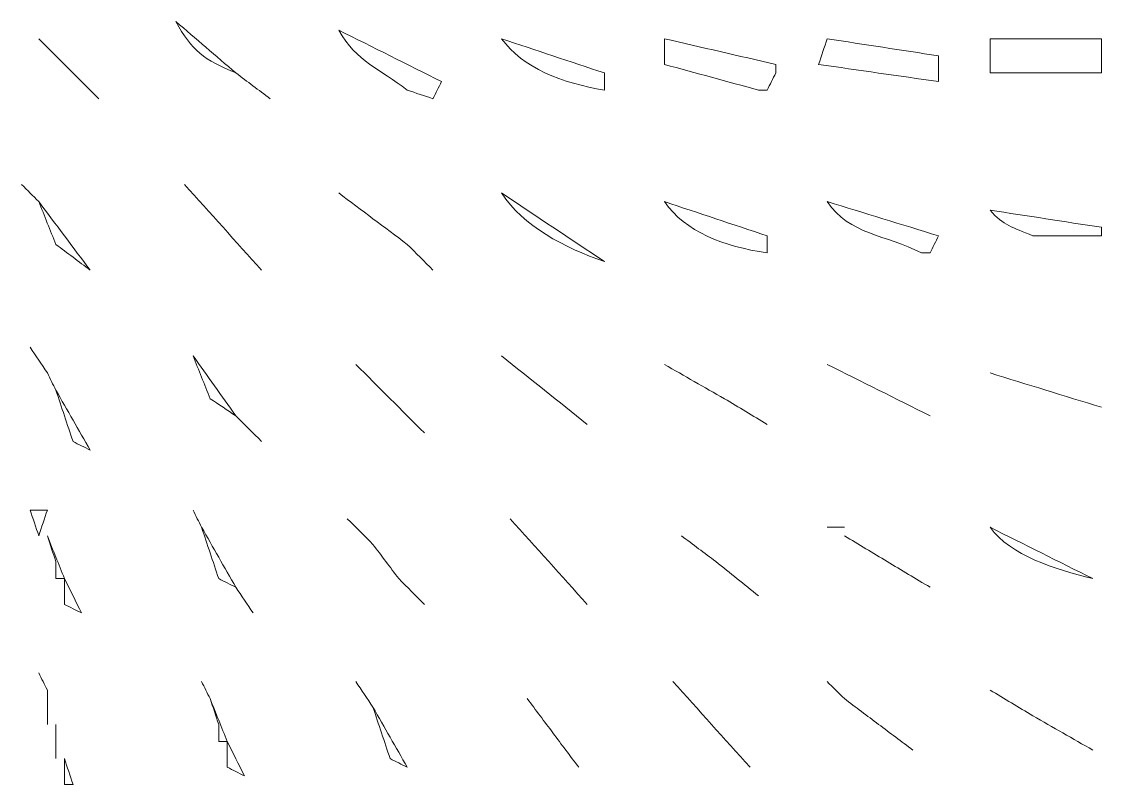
# Model space of a CAD drawing. Extents: x 69 to 542, y -750 to -43.
# Drawn here: x 415.9 to 541.9, y -134.3 to -45.3 of the extents above; entities that cross this region are included whole.
import ezdxf

# ---------------------------------------------------------------- set-up
doc = ezdxf.new("R2010")
doc.units = 0
doc.header["$MEASUREMENT"] = 0
doc.layers.add('Layer 1', color=7, linetype='Continuous', lineweight=0)

msp = doc.modelspace()

# ---------------------------------------------------------------- linework, layer by layer
at = {"layer": 'Layer 1', "color": 240, "lineweight": 18, "true_color": 0xed1c24}
for points, knots in [([(433.94, -45.33), (436.27, -47.33), (438.6, -49.33), (440.94, -51.33), (437.3, -49.84), (435.75, -48.69), (433.94, -45.33)], [0, 0, 0, 0, 1, 1, 1, 2, 2, 2, 2]), ([(433.94, -45.33), (436.27, -47.33), (438.6, -49.33), (440.94, -51.33), (437.3, -49.84), (435.75, -48.69), (433.94, -45.33)], [0, 0, 0, 0, 1, 1, 1, 2, 2, 2, 2]), ([(433.94, -45.33), (436.27, -47.33), (438.6, -49.33), (440.94, -51.33), (437.3, -49.84), (435.75, -48.69), (433.94, -45.33)], [0, 0, 0, 0, 1, 1, 1, 2, 2, 2, 2]), ([(452.94, -46.33), (456.94, -48.33), (460.94, -50.33), (464.94, -52.33), (464.6, -53), (464.27, -53.67), (463.94, -54.33), (462.94, -54), (461.94, -53.67), (460.94, -53.33), (457.77, -50.85), (455.04, -50.06), (452.94, -46.33)], [0, 0, 0, 0, 1, 1, 1, 2, 2, 2, 3, 3, 3, 4, 4, 4, 4]), ([(452.94, -46.33), (456.94, -48.33), (460.94, -50.33), (464.94, -52.33), (464.6, -53), (464.27, -53.67), (463.94, -54.33), (462.94, -54), (461.94, -53.67), (460.94, -53.33), (457.77, -50.85), (455.04, -50.06), (452.94, -46.33)], [0, 0, 0, 0, 1, 1, 1, 2, 2, 2, 3, 3, 3, 4, 4, 4, 4]), ([(452.94, -46.33), (456.94, -48.33), (460.94, -50.33), (464.94, -52.33), (464.6, -53), (464.27, -53.67), (463.94, -54.33), (462.94, -54), (461.94, -53.67), (460.94, -53.33), (457.77, -50.85), (455.04, -50.06), (452.94, -46.33)], [0, 0, 0, 0, 1, 1, 1, 2, 2, 2, 3, 3, 3, 4, 4, 4, 4]), ([(417.94, -47.33), (420.27, -49.67), (422.6, -52), (424.94, -54.33), (422.6, -52), (420.27, -49.67), (417.94, -47.33)], [0, 0, 0, 0, 1, 1, 1, 2, 2, 2, 2]), ([(417.94, -47.33), (420.27, -49.67), (422.6, -52), (424.94, -54.33), (422.6, -52), (420.27, -49.67), (417.94, -47.33)], [0, 0, 0, 0, 1, 1, 1, 2, 2, 2, 2]), ([(417.94, -47.33), (420.27, -49.67), (422.6, -52), (424.94, -54.33), (422.6, -52), (420.27, -49.67), (417.94, -47.33)], [0, 0, 0, 0, 1, 1, 1, 2, 2, 2, 2]), ([(471.94, -47.33), (475.94, -48.67), (479.94, -50), (483.94, -51.33), (483.94, -52), (483.94, -52.67), (483.94, -53.33), (479.02, -52.53), (474.38, -50.72), (471.94, -47.33)], [0, 0, 0, 0, 1, 1, 1, 2, 2, 2, 3, 3, 3, 3]), ([(471.94, -47.33), (475.94, -48.67), (479.94, -50), (483.94, -51.33), (483.94, -52), (483.94, -52.67), (483.94, -53.33), (479.02, -52.53), (474.38, -50.72), (471.94, -47.33)], [0, 0, 0, 0, 1, 1, 1, 2, 2, 2, 3, 3, 3, 3]), ([(471.94, -47.33), (475.94, -48.67), (479.94, -50), (483.94, -51.33), (483.94, -52), (483.94, -52.67), (483.94, -53.33), (479.02, -52.53), (474.38, -50.72), (471.94, -47.33)], [0, 0, 0, 0, 1, 1, 1, 2, 2, 2, 3, 3, 3, 3]), ([(490.94, -47.33), (495.27, -48.33), (499.6, -49.33), (503.94, -50.33), (503.94, -50.67), (503.94, -51), (503.94, -51.33), (503.6, -52), (503.27, -52.67), (502.94, -53.33), (502.6, -53.33), (502.27, -53.33), (501.94, -53.33), (498.27, -52.33), (494.6, -51.33), (490.94, -50.33), (490.94, -49.33), (490.94, -48.33), (490.94, -47.33)], [0, 0, 0, 0, 1, 1, 1, 2, 2, 2, 3, 3, 3, 4, 4, 4, 5, 5, 5, 6, 6, 6, 6]), ([(490.94, -47.33), (495.27, -48.33), (499.6, -49.33), (503.94, -50.33), (503.94, -50.67), (503.94, -51), (503.94, -51.33), (503.6, -52), (503.27, -52.67), (502.94, -53.33), (502.6, -53.33), (502.27, -53.33), (501.94, -53.33), (498.27, -52.33), (494.6, -51.33), (490.94, -50.33), (490.94, -49.33), (490.94, -48.33), (490.94, -47.33)], [0, 0, 0, 0, 1, 1, 1, 2, 2, 2, 3, 3, 3, 4, 4, 4, 5, 5, 5, 6, 6, 6, 6]), ([(490.94, -47.33), (495.27, -48.33), (499.6, -49.33), (503.94, -50.33), (503.94, -50.67), (503.94, -51), (503.94, -51.33), (503.6, -52), (503.27, -52.67), (502.94, -53.33), (502.6, -53.33), (502.27, -53.33), (501.94, -53.33), (498.27, -52.33), (494.6, -51.33), (490.94, -50.33), (490.94, -49.33), (490.94, -48.33), (490.94, -47.33)], [0, 0, 0, 0, 1, 1, 1, 2, 2, 2, 3, 3, 3, 4, 4, 4, 5, 5, 5, 6, 6, 6, 6]), ([(509.94, -47.33), (514.27, -48), (518.6, -48.67), (522.94, -49.33), (522.94, -50.33), (522.94, -51.33), (522.94, -52.33), (518.27, -51.67), (513.6, -51), (508.94, -50.33), (509.27, -49.33), (509.6, -48.33), (509.94, -47.33)], [0, 0, 0, 0, 1, 1, 1, 2, 2, 2, 3, 3, 3, 4, 4, 4, 4]), ([(509.94, -47.33), (514.27, -48), (518.6, -48.67), (522.94, -49.33), (522.94, -50.33), (522.94, -51.33), (522.94, -52.33), (518.27, -51.67), (513.6, -51), (508.94, -50.33), (509.27, -49.33), (509.6, -48.33), (509.94, -47.33)], [0, 0, 0, 0, 1, 1, 1, 2, 2, 2, 3, 3, 3, 4, 4, 4, 4]), ([(509.94, -47.33), (514.27, -48), (518.6, -48.67), (522.94, -49.33), (522.94, -50.33), (522.94, -51.33), (522.94, -52.33), (518.27, -51.67), (513.6, -51), (508.94, -50.33), (509.27, -49.33), (509.6, -48.33), (509.94, -47.33)], [0, 0, 0, 0, 1, 1, 1, 2, 2, 2, 3, 3, 3, 4, 4, 4, 4]), ([(528.94, -47.33), (533.27, -47.33), (537.6, -47.33), (541.94, -47.33), (541.94, -48.67), (541.94, -50), (541.94, -51.33), (537.6, -51.33), (533.27, -51.33), (528.94, -51.33), (528.94, -50), (528.94, -48.67), (528.94, -47.33)], [0, 0, 0, 0, 1, 1, 1, 2, 2, 2, 3, 3, 3, 4, 4, 4, 4]), ([(528.94, -47.33), (533.27, -47.33), (537.6, -47.33), (541.94, -47.33), (541.94, -48.67), (541.94, -50), (541.94, -51.33), (537.6, -51.33), (533.27, -51.33), (528.94, -51.33), (528.94, -50), (528.94, -48.67), (528.94, -47.33)], [0, 0, 0, 0, 1, 1, 1, 2, 2, 2, 3, 3, 3, 4, 4, 4, 4]), ([(528.94, -47.33), (533.27, -47.33), (537.6, -47.33), (541.94, -47.33), (541.94, -48.67), (541.94, -50), (541.94, -51.33), (537.6, -51.33), (533.27, -51.33), (528.94, -51.33), (528.94, -50), (528.94, -48.67), (528.94, -47.33)], [0, 0, 0, 0, 1, 1, 1, 2, 2, 2, 3, 3, 3, 4, 4, 4, 4]), ([(440.94, -51.33), (442.27, -52.33), (443.6, -53.33), (444.94, -54.33), (443.6, -53.33), (442.27, -52.33), (440.94, -51.33)], [0, 0, 0, 0, 1, 1, 1, 2, 2, 2, 2]), ([(440.94, -51.33), (442.27, -52.33), (443.6, -53.33), (444.94, -54.33), (443.6, -53.33), (442.27, -52.33), (440.94, -51.33)], [0, 0, 0, 0, 1, 1, 1, 2, 2, 2, 2]), ([(440.94, -51.33), (442.27, -52.33), (443.6, -53.33), (444.94, -54.33), (443.6, -53.33), (442.27, -52.33), (440.94, -51.33)], [0, 0, 0, 0, 1, 1, 1, 2, 2, 2, 2]), ([(415.94, -64.33), (416.6, -65), (417.27, -65.67), (417.94, -66.33), (417.27, -65.67), (416.6, -65), (415.94, -64.33)], [0, 0, 0, 0, 1, 1, 1, 2, 2, 2, 2]), ([(415.94, -64.33), (416.6, -65), (417.27, -65.67), (417.94, -66.33), (417.27, -65.67), (416.6, -65), (415.94, -64.33)], [0, 0, 0, 0, 1, 1, 1, 2, 2, 2, 2]), ([(415.94, -64.33), (416.6, -65), (417.27, -65.67), (417.94, -66.33), (417.27, -65.67), (416.6, -65), (415.94, -64.33)], [0, 0, 0, 0, 1, 1, 1, 2, 2, 2, 2]), ([(434.94, -64.33), (437.94, -67.67), (440.94, -71), (443.94, -74.33), (440.94, -71), (437.94, -67.67), (434.94, -64.33)], [0, 0, 0, 0, 1, 1, 1, 2, 2, 2, 2]), ([(434.94, -64.33), (437.94, -67.67), (440.94, -71), (443.94, -74.33), (440.94, -71), (437.94, -67.67), (434.94, -64.33)], [0, 0, 0, 0, 1, 1, 1, 2, 2, 2, 2]), ([(434.94, -64.33), (437.94, -67.67), (440.94, -71), (443.94, -74.33), (440.94, -71), (437.94, -67.67), (434.94, -64.33)], [0, 0, 0, 0, 1, 1, 1, 2, 2, 2, 2]), ([(452.94, -65.33), (455.6, -67.33), (458.27, -69.33), (460.94, -71.33), (458.27, -69.33), (455.6, -67.33), (452.94, -65.33)], [0, 0, 0, 0, 1, 1, 1, 2, 2, 2, 2]), ([(452.94, -65.33), (455.6, -67.33), (458.27, -69.33), (460.94, -71.33), (458.27, -69.33), (455.6, -67.33), (452.94, -65.33)], [0, 0, 0, 0, 1, 1, 1, 2, 2, 2, 2]), ([(452.94, -65.33), (455.6, -67.33), (458.27, -69.33), (460.94, -71.33), (458.27, -69.33), (455.6, -67.33), (452.94, -65.33)], [0, 0, 0, 0, 1, 1, 1, 2, 2, 2, 2]), ([(471.94, -65.33), (475.94, -68), (479.94, -70.67), (483.94, -73.33), (479.31, -71.73), (474.43, -69.2), (471.94, -65.33)], [0, 0, 0, 0, 1, 1, 1, 2, 2, 2, 2]), ([(471.94, -65.33), (475.94, -68), (479.94, -70.67), (483.94, -73.33), (479.31, -71.73), (474.43, -69.2), (471.94, -65.33)], [0, 0, 0, 0, 1, 1, 1, 2, 2, 2, 2]), ([(471.94, -65.33), (475.94, -68), (479.94, -70.67), (483.94, -73.33), (479.31, -71.73), (474.43, -69.2), (471.94, -65.33)], [0, 0, 0, 0, 1, 1, 1, 2, 2, 2, 2]), ([(417.94, -66.33), (419.94, -69), (421.94, -71.67), (423.94, -74.33), (422.6, -73.33), (421.27, -72.33), (419.94, -71.33), (419.27, -69.67), (418.6, -68), (417.94, -66.33)], [0, 0, 0, 0, 1, 1, 1, 2, 2, 2, 3, 3, 3, 3]), ([(417.94, -66.33), (419.94, -69), (421.94, -71.67), (423.94, -74.33), (422.6, -73.33), (421.27, -72.33), (419.94, -71.33), (419.27, -69.67), (418.6, -68), (417.94, -66.33)], [0, 0, 0, 0, 1, 1, 1, 2, 2, 2, 3, 3, 3, 3]), ([(417.94, -66.33), (419.94, -69), (421.94, -71.67), (423.94, -74.33), (422.6, -73.33), (421.27, -72.33), (419.94, -71.33), (419.27, -69.67), (418.6, -68), (417.94, -66.33)], [0, 0, 0, 0, 1, 1, 1, 2, 2, 2, 3, 3, 3, 3]), ([(490.94, -66.33), (494.94, -67.67), (498.94, -69), (502.94, -70.33), (502.94, -71), (502.94, -71.67), (502.94, -72.33), (497.79, -71.54), (493.42, -69.89), (490.94, -66.33)], [0, 0, 0, 0, 1, 1, 1, 2, 2, 2, 3, 3, 3, 3]), ([(490.94, -66.33), (494.94, -67.67), (498.94, -69), (502.94, -70.33), (502.94, -71), (502.94, -71.67), (502.94, -72.33), (497.79, -71.54), (493.42, -69.89), (490.94, -66.33)], [0, 0, 0, 0, 1, 1, 1, 2, 2, 2, 3, 3, 3, 3]), ([(490.94, -66.33), (494.94, -67.67), (498.94, -69), (502.94, -70.33), (502.94, -71), (502.94, -71.67), (502.94, -72.33), (497.79, -71.54), (493.42, -69.89), (490.94, -66.33)], [0, 0, 0, 0, 1, 1, 1, 2, 2, 2, 3, 3, 3, 3]), ([(509.94, -66.33), (514.27, -67.67), (518.6, -69), (522.94, -70.33), (522.6, -71), (522.27, -71.67), (521.94, -72.33), (521.6, -72.33), (521.27, -72.33), (520.94, -72.33), (516.85, -70.16), (512.49, -70.24), (509.94, -66.33)], [0, 0, 0, 0, 1, 1, 1, 2, 2, 2, 3, 3, 3, 4, 4, 4, 4]), ([(509.94, -66.33), (514.27, -67.67), (518.6, -69), (522.94, -70.33), (522.6, -71), (522.27, -71.67), (521.94, -72.33), (521.6, -72.33), (521.27, -72.33), (520.94, -72.33), (516.85, -70.16), (512.49, -70.24), (509.94, -66.33)], [0, 0, 0, 0, 1, 1, 1, 2, 2, 2, 3, 3, 3, 4, 4, 4, 4]), ([(509.94, -66.33), (514.27, -67.67), (518.6, -69), (522.94, -70.33), (522.6, -71), (522.27, -71.67), (521.94, -72.33), (521.6, -72.33), (521.27, -72.33), (520.94, -72.33), (516.85, -70.16), (512.49, -70.24), (509.94, -66.33)], [0, 0, 0, 0, 1, 1, 1, 2, 2, 2, 3, 3, 3, 4, 4, 4, 4]), ([(528.94, -67.33), (533.27, -68), (537.6, -68.67), (541.94, -69.33), (541.94, -69.67), (541.94, -70), (541.94, -70.33), (539.27, -70.33), (536.6, -70.33), (533.94, -70.33), (531.5, -69.3), (530.53, -69.16), (528.94, -67.33)], [0, 0, 0, 0, 1, 1, 1, 2, 2, 2, 3, 3, 3, 4, 4, 4, 4]), ([(528.94, -67.33), (533.27, -68), (537.6, -68.67), (541.94, -69.33), (541.94, -69.67), (541.94, -70), (541.94, -70.33), (539.27, -70.33), (536.6, -70.33), (533.94, -70.33), (531.5, -69.3), (530.53, -69.16), (528.94, -67.33)], [0, 0, 0, 0, 1, 1, 1, 2, 2, 2, 3, 3, 3, 4, 4, 4, 4]), ([(528.94, -67.33), (533.27, -68), (537.6, -68.67), (541.94, -69.33), (541.94, -69.67), (541.94, -70), (541.94, -70.33), (539.27, -70.33), (536.6, -70.33), (533.94, -70.33), (531.5, -69.3), (530.53, -69.16), (528.94, -67.33)], [0, 0, 0, 0, 1, 1, 1, 2, 2, 2, 3, 3, 3, 4, 4, 4, 4]), ([(460.94, -71.33), (461.94, -72.33), (462.94, -73.33), (463.94, -74.33), (462.94, -73.33), (461.94, -72.33), (460.94, -71.33)], [0, 0, 0, 0, 1, 1, 1, 2, 2, 2, 2]), ([(460.94, -71.33), (461.94, -72.33), (462.94, -73.33), (463.94, -74.33), (462.94, -73.33), (461.94, -72.33), (460.94, -71.33)], [0, 0, 0, 0, 1, 1, 1, 2, 2, 2, 2]), ([(460.94, -71.33), (461.94, -72.33), (462.94, -73.33), (463.94, -74.33), (462.94, -73.33), (461.94, -72.33), (460.94, -71.33)], [0, 0, 0, 0, 1, 1, 1, 2, 2, 2, 2]), ([(416.94, -83.33), (417.6, -84.33), (418.27, -85.33), (418.94, -86.33), (418.27, -85.33), (417.6, -84.33), (416.94, -83.33)], [0, 0, 0, 0, 1, 1, 1, 2, 2, 2, 2]), ([(416.94, -83.33), (417.6, -84.33), (418.27, -85.33), (418.94, -86.33), (418.27, -85.33), (417.6, -84.33), (416.94, -83.33)], [0, 0, 0, 0, 1, 1, 1, 2, 2, 2, 2]), ([(416.94, -83.33), (417.6, -84.33), (418.27, -85.33), (418.94, -86.33), (418.27, -85.33), (417.6, -84.33), (416.94, -83.33)], [0, 0, 0, 0, 1, 1, 1, 2, 2, 2, 2]), ([(435.94, -84.33), (437.6, -86.67), (439.27, -89), (440.94, -91.33), (439.94, -90.67), (438.94, -90), (437.94, -89.33), (437.27, -87.67), (436.6, -86), (435.94, -84.33)], [0, 0, 0, 0, 1, 1, 1, 2, 2, 2, 3, 3, 3, 3]), ([(435.94, -84.33), (437.6, -86.67), (439.27, -89), (440.94, -91.33), (439.94, -90.67), (438.94, -90), (437.94, -89.33), (437.27, -87.67), (436.6, -86), (435.94, -84.33)], [0, 0, 0, 0, 1, 1, 1, 2, 2, 2, 3, 3, 3, 3]), ([(435.94, -84.33), (437.6, -86.67), (439.27, -89), (440.94, -91.33), (439.94, -90.67), (438.94, -90), (437.94, -89.33), (437.27, -87.67), (436.6, -86), (435.94, -84.33)], [0, 0, 0, 0, 1, 1, 1, 2, 2, 2, 3, 3, 3, 3]), ([(471.94, -84.33), (475.27, -87), (478.6, -89.67), (481.94, -92.33), (478.6, -89.67), (475.27, -87), (471.94, -84.33)], [0, 0, 0, 0, 1, 1, 1, 2, 2, 2, 2]), ([(471.94, -84.33), (475.27, -87), (478.6, -89.67), (481.94, -92.33), (478.6, -89.67), (475.27, -87), (471.94, -84.33)], [0, 0, 0, 0, 1, 1, 1, 2, 2, 2, 2]), ([(471.94, -84.33), (475.27, -87), (478.6, -89.67), (481.94, -92.33), (478.6, -89.67), (475.27, -87), (471.94, -84.33)], [0, 0, 0, 0, 1, 1, 1, 2, 2, 2, 2]), ([(454.94, -85.33), (457.6, -88), (460.27, -90.67), (462.94, -93.33), (460.27, -90.67), (457.6, -88), (454.94, -85.33)], [0, 0, 0, 0, 1, 1, 1, 2, 2, 2, 2]), ([(454.94, -85.33), (457.6, -88), (460.27, -90.67), (462.94, -93.33), (460.27, -90.67), (457.6, -88), (454.94, -85.33)], [0, 0, 0, 0, 1, 1, 1, 2, 2, 2, 2]), ([(454.94, -85.33), (457.6, -88), (460.27, -90.67), (462.94, -93.33), (460.27, -90.67), (457.6, -88), (454.94, -85.33)], [0, 0, 0, 0, 1, 1, 1, 2, 2, 2, 2]), ([(490.94, -85.33), (493.27, -86.67), (495.6, -88), (497.94, -89.33), (495.6, -88), (493.27, -86.67), (490.94, -85.33)], [0, 0, 0, 0, 1, 1, 1, 2, 2, 2, 2]), ([(490.94, -85.33), (493.27, -86.67), (495.6, -88), (497.94, -89.33), (495.6, -88), (493.27, -86.67), (490.94, -85.33)], [0, 0, 0, 0, 1, 1, 1, 2, 2, 2, 2]), ([(490.94, -85.33), (493.27, -86.67), (495.6, -88), (497.94, -89.33), (495.6, -88), (493.27, -86.67), (490.94, -85.33)], [0, 0, 0, 0, 1, 1, 1, 2, 2, 2, 2]), ([(509.94, -85.33), (513.94, -87.33), (517.94, -89.33), (521.94, -91.33), (517.94, -89.33), (513.94, -87.33), (509.94, -85.33)], [0, 0, 0, 0, 1, 1, 1, 2, 2, 2, 2]), ([(509.94, -85.33), (513.94, -87.33), (517.94, -89.33), (521.94, -91.33), (517.94, -89.33), (513.94, -87.33), (509.94, -85.33)], [0, 0, 0, 0, 1, 1, 1, 2, 2, 2, 2]), ([(509.94, -85.33), (513.94, -87.33), (517.94, -89.33), (521.94, -91.33), (517.94, -89.33), (513.94, -87.33), (509.94, -85.33)], [0, 0, 0, 0, 1, 1, 1, 2, 2, 2, 2]), ([(418.94, -86.33), (419.27, -87), (419.6, -87.67), (419.94, -88.33), (419.6, -87.67), (419.27, -87), (418.94, -86.33)], [0, 0, 0, 0, 1, 1, 1, 2, 2, 2, 2]), ([(418.94, -86.33), (419.27, -87), (419.6, -87.67), (419.94, -88.33), (419.6, -87.67), (419.27, -87), (418.94, -86.33)], [0, 0, 0, 0, 1, 1, 1, 2, 2, 2, 2]), ([(418.94, -86.33), (419.27, -87), (419.6, -87.67), (419.94, -88.33), (419.6, -87.67), (419.27, -87), (418.94, -86.33)], [0, 0, 0, 0, 1, 1, 1, 2, 2, 2, 2]), ([(528.94, -86.33), (533.27, -87.67), (537.6, -89), (541.94, -90.33), (537.6, -89), (533.27, -87.67), (528.94, -86.33)], [0, 0, 0, 0, 1, 1, 1, 2, 2, 2, 2]), ([(528.94, -86.33), (533.27, -87.67), (537.6, -89), (541.94, -90.33), (537.6, -89), (533.27, -87.67), (528.94, -86.33)], [0, 0, 0, 0, 1, 1, 1, 2, 2, 2, 2]), ([(528.94, -86.33), (533.27, -87.67), (537.6, -89), (541.94, -90.33), (537.6, -89), (533.27, -87.67), (528.94, -86.33)], [0, 0, 0, 0, 1, 1, 1, 2, 2, 2, 2]), ([(419.94, -88.33), (421.27, -90.67), (422.6, -93), (423.94, -95.33), (423.27, -95), (422.6, -94.67), (421.94, -94.33), (421.27, -92.33), (420.6, -90.33), (419.94, -88.33)], [0, 0, 0, 0, 1, 1, 1, 2, 2, 2, 3, 3, 3, 3]), ([(419.94, -88.33), (421.27, -90.67), (422.6, -93), (423.94, -95.33), (423.27, -95), (422.6, -94.67), (421.94, -94.33), (421.27, -92.33), (420.6, -90.33), (419.94, -88.33)], [0, 0, 0, 0, 1, 1, 1, 2, 2, 2, 3, 3, 3, 3]), ([(419.94, -88.33), (421.27, -90.67), (422.6, -93), (423.94, -95.33), (423.27, -95), (422.6, -94.67), (421.94, -94.33), (421.27, -92.33), (420.6, -90.33), (419.94, -88.33)], [0, 0, 0, 0, 1, 1, 1, 2, 2, 2, 3, 3, 3, 3]), ([(497.94, -89.33), (499.6, -90.33), (501.27, -91.33), (502.94, -92.33), (501.27, -91.33), (499.6, -90.33), (497.94, -89.33)], [0, 0, 0, 0, 1, 1, 1, 2, 2, 2, 2]), ([(497.94, -89.33), (499.6, -90.33), (501.27, -91.33), (502.94, -92.33), (501.27, -91.33), (499.6, -90.33), (497.94, -89.33)], [0, 0, 0, 0, 1, 1, 1, 2, 2, 2, 2]), ([(497.94, -89.33), (499.6, -90.33), (501.27, -91.33), (502.94, -92.33), (501.27, -91.33), (499.6, -90.33), (497.94, -89.33)], [0, 0, 0, 0, 1, 1, 1, 2, 2, 2, 2]), ([(440.94, -91.33), (441.94, -92.33), (442.94, -93.33), (443.94, -94.33), (442.94, -93.33), (441.94, -92.33), (440.94, -91.33)], [0, 0, 0, 0, 1, 1, 1, 2, 2, 2, 2]), ([(440.94, -91.33), (441.94, -92.33), (442.94, -93.33), (443.94, -94.33), (442.94, -93.33), (441.94, -92.33), (440.94, -91.33)], [0, 0, 0, 0, 1, 1, 1, 2, 2, 2, 2]), ([(440.94, -91.33), (441.94, -92.33), (442.94, -93.33), (443.94, -94.33), (442.94, -93.33), (441.94, -92.33), (440.94, -91.33)], [0, 0, 0, 0, 1, 1, 1, 2, 2, 2, 2]), ([(416.94, -102.33), (417.6, -102.33), (418.27, -102.33), (418.94, -102.33), (418.6, -103.33), (418.27, -104.33), (417.94, -105.33), (417.6, -104.33), (417.27, -103.33), (416.94, -102.33)], [0, 0, 0, 0, 1, 1, 1, 2, 2, 2, 3, 3, 3, 3]), ([(416.94, -102.33), (417.6, -102.33), (418.27, -102.33), (418.94, -102.33), (418.6, -103.33), (418.27, -104.33), (417.94, -105.33), (417.6, -104.33), (417.27, -103.33), (416.94, -102.33)], [0, 0, 0, 0, 1, 1, 1, 2, 2, 2, 3, 3, 3, 3]), ([(416.94, -102.33), (417.6, -102.33), (418.27, -102.33), (418.94, -102.33), (418.6, -103.33), (418.27, -104.33), (417.94, -105.33), (417.6, -104.33), (417.27, -103.33), (416.94, -102.33)], [0, 0, 0, 0, 1, 1, 1, 2, 2, 2, 3, 3, 3, 3]), ([(435.94, -102.33), (436.27, -103), (436.6, -103.67), (436.94, -104.33), (436.6, -103.67), (436.27, -103), (435.94, -102.33)], [0, 0, 0, 0, 1, 1, 1, 2, 2, 2, 2]), ([(435.94, -102.33), (436.27, -103), (436.6, -103.67), (436.94, -104.33), (436.6, -103.67), (436.27, -103), (435.94, -102.33)], [0, 0, 0, 0, 1, 1, 1, 2, 2, 2, 2]), ([(435.94, -102.33), (436.27, -103), (436.6, -103.67), (436.94, -104.33), (436.6, -103.67), (436.27, -103), (435.94, -102.33)], [0, 0, 0, 0, 1, 1, 1, 2, 2, 2, 2]), ([(436.94, -104.33), (438.27, -106.67), (439.6, -109), (440.94, -111.33), (440.27, -111), (439.6, -110.67), (438.94, -110.33), (438.27, -108.33), (437.6, -106.33), (436.94, -104.33)], [0, 0, 0, 0, 1, 1, 1, 2, 2, 2, 3, 3, 3, 3]), ([(436.94, -104.33), (438.27, -106.67), (439.6, -109), (440.94, -111.33), (440.27, -111), (439.6, -110.67), (438.94, -110.33), (438.27, -108.33), (437.6, -106.33), (436.94, -104.33)], [0, 0, 0, 0, 1, 1, 1, 2, 2, 2, 3, 3, 3, 3]), ([(436.94, -104.33), (438.27, -106.67), (439.6, -109), (440.94, -111.33), (440.27, -111), (439.6, -110.67), (438.94, -110.33), (438.27, -108.33), (437.6, -106.33), (436.94, -104.33)], [0, 0, 0, 0, 1, 1, 1, 2, 2, 2, 3, 3, 3, 3]), ([(453.94, -103.33), (454.94, -104.33), (455.94, -105.33), (456.94, -106.33), (455.94, -105.33), (454.94, -104.33), (453.94, -103.33)], [0, 0, 0, 0, 1, 1, 1, 2, 2, 2, 2]), ([(453.94, -103.33), (454.94, -104.33), (455.94, -105.33), (456.94, -106.33), (455.94, -105.33), (454.94, -104.33), (453.94, -103.33)], [0, 0, 0, 0, 1, 1, 1, 2, 2, 2, 2]), ([(453.94, -103.33), (454.94, -104.33), (455.94, -105.33), (456.94, -106.33), (455.94, -105.33), (454.94, -104.33), (453.94, -103.33)], [0, 0, 0, 0, 1, 1, 1, 2, 2, 2, 2]), ([(472.94, -103.33), (475.94, -106.67), (478.94, -110), (481.94, -113.33), (478.94, -110), (475.94, -106.67), (472.94, -103.33)], [0, 0, 0, 0, 1, 1, 1, 2, 2, 2, 2]), ([(472.94, -103.33), (475.94, -106.67), (478.94, -110), (481.94, -113.33), (478.94, -110), (475.94, -106.67), (472.94, -103.33)], [0, 0, 0, 0, 1, 1, 1, 2, 2, 2, 2]), ([(472.94, -103.33), (475.94, -106.67), (478.94, -110), (481.94, -113.33), (478.94, -110), (475.94, -106.67), (472.94, -103.33)], [0, 0, 0, 0, 1, 1, 1, 2, 2, 2, 2]), ([(509.94, -104.33), (510.6, -104.33), (511.27, -104.33), (511.94, -104.33), (511.27, -104.33), (510.6, -104.33), (509.94, -104.33)], [0, 0, 0, 0, 1, 1, 1, 2, 2, 2, 2]), ([(509.94, -104.33), (510.6, -104.33), (511.27, -104.33), (511.94, -104.33), (511.27, -104.33), (510.6, -104.33), (509.94, -104.33)], [0, 0, 0, 0, 1, 1, 1, 2, 2, 2, 2]), ([(509.94, -104.33), (510.6, -104.33), (511.27, -104.33), (511.94, -104.33), (511.27, -104.33), (510.6, -104.33), (509.94, -104.33)], [0, 0, 0, 0, 1, 1, 1, 2, 2, 2, 2]), ([(528.94, -104.33), (532.94, -106.33), (536.94, -108.33), (540.94, -110.33), (536.48, -109.22), (531.37, -107.64), (528.94, -104.33)], [0, 0, 0, 0, 1, 1, 1, 2, 2, 2, 2]), ([(528.94, -104.33), (532.94, -106.33), (536.94, -108.33), (540.94, -110.33), (536.48, -109.22), (531.37, -107.64), (528.94, -104.33)], [0, 0, 0, 0, 1, 1, 1, 2, 2, 2, 2]), ([(528.94, -104.33), (532.94, -106.33), (536.94, -108.33), (540.94, -110.33), (536.48, -109.22), (531.37, -107.64), (528.94, -104.33)], [0, 0, 0, 0, 1, 1, 1, 2, 2, 2, 2]), ([(418.94, -105.33), (419.6, -107), (420.27, -108.67), (420.94, -110.33), (420.6, -110.33), (420.27, -110.33), (419.94, -110.33), (419.94, -109.67), (419.94, -109), (419.94, -108.33), (419.6, -107.33), (419.27, -106.33), (418.94, -105.33)], [0, 0, 0, 0, 1, 1, 1, 2, 2, 2, 3, 3, 3, 4, 4, 4, 4]), ([(418.94, -105.33), (419.6, -107), (420.27, -108.67), (420.94, -110.33), (420.6, -110.33), (420.27, -110.33), (419.94, -110.33), (419.94, -109.67), (419.94, -109), (419.94, -108.33), (419.6, -107.33), (419.27, -106.33), (418.94, -105.33)], [0, 0, 0, 0, 1, 1, 1, 2, 2, 2, 3, 3, 3, 4, 4, 4, 4]), ([(418.94, -105.33), (419.6, -107), (420.27, -108.67), (420.94, -110.33), (420.6, -110.33), (420.27, -110.33), (419.94, -110.33), (419.94, -109.67), (419.94, -109), (419.94, -108.33), (419.6, -107.33), (419.27, -106.33), (418.94, -105.33)], [0, 0, 0, 0, 1, 1, 1, 2, 2, 2, 3, 3, 3, 4, 4, 4, 4]), ([(492.94, -105.33), (494.27, -106.33), (495.6, -107.33), (496.94, -108.33), (495.6, -107.33), (494.27, -106.33), (492.94, -105.33)], [0, 0, 0, 0, 1, 1, 1, 2, 2, 2, 2]), ([(492.94, -105.33), (494.27, -106.33), (495.6, -107.33), (496.94, -108.33), (495.6, -107.33), (494.27, -106.33), (492.94, -105.33)], [0, 0, 0, 0, 1, 1, 1, 2, 2, 2, 2]), ([(492.94, -105.33), (494.27, -106.33), (495.6, -107.33), (496.94, -108.33), (495.6, -107.33), (494.27, -106.33), (492.94, -105.33)], [0, 0, 0, 0, 1, 1, 1, 2, 2, 2, 2]), ([(511.94, -105.33), (513.6, -106.33), (515.27, -107.33), (516.94, -108.33), (515.27, -107.33), (513.6, -106.33), (511.94, -105.33)], [0, 0, 0, 0, 1, 1, 1, 2, 2, 2, 2]), ([(511.94, -105.33), (513.6, -106.33), (515.27, -107.33), (516.94, -108.33), (515.27, -107.33), (513.6, -106.33), (511.94, -105.33)], [0, 0, 0, 0, 1, 1, 1, 2, 2, 2, 2]), ([(511.94, -105.33), (513.6, -106.33), (515.27, -107.33), (516.94, -108.33), (515.27, -107.33), (513.6, -106.33), (511.94, -105.33)], [0, 0, 0, 0, 1, 1, 1, 2, 2, 2, 2]), ([(456.94, -106.33), (457.94, -107.67), (458.94, -109), (459.94, -110.33), (458.94, -109), (457.94, -107.67), (456.94, -106.33)], [0, 0, 0, 0, 1, 1, 1, 2, 2, 2, 2]), ([(456.94, -106.33), (457.94, -107.67), (458.94, -109), (459.94, -110.33), (458.94, -109), (457.94, -107.67), (456.94, -106.33)], [0, 0, 0, 0, 1, 1, 1, 2, 2, 2, 2]), ([(456.94, -106.33), (457.94, -107.67), (458.94, -109), (459.94, -110.33), (458.94, -109), (457.94, -107.67), (456.94, -106.33)], [0, 0, 0, 0, 1, 1, 1, 2, 2, 2, 2]), ([(496.94, -108.33), (498.6, -109.67), (500.27, -111), (501.94, -112.33), (500.27, -111), (498.6, -109.67), (496.94, -108.33)], [0, 0, 0, 0, 1, 1, 1, 2, 2, 2, 2]), ([(496.94, -108.33), (498.6, -109.67), (500.27, -111), (501.94, -112.33), (500.27, -111), (498.6, -109.67), (496.94, -108.33)], [0, 0, 0, 0, 1, 1, 1, 2, 2, 2, 2]), ([(496.94, -108.33), (498.6, -109.67), (500.27, -111), (501.94, -112.33), (500.27, -111), (498.6, -109.67), (496.94, -108.33)], [0, 0, 0, 0, 1, 1, 1, 2, 2, 2, 2]), ([(516.94, -108.33), (518.6, -109.33), (520.27, -110.33), (521.94, -111.33), (520.27, -110.33), (518.6, -109.33), (516.94, -108.33)], [0, 0, 0, 0, 1, 1, 1, 2, 2, 2, 2]), ([(516.94, -108.33), (518.6, -109.33), (520.27, -110.33), (521.94, -111.33), (520.27, -110.33), (518.6, -109.33), (516.94, -108.33)], [0, 0, 0, 0, 1, 1, 1, 2, 2, 2, 2]), ([(516.94, -108.33), (518.6, -109.33), (520.27, -110.33), (521.94, -111.33), (520.27, -110.33), (518.6, -109.33), (516.94, -108.33)], [0, 0, 0, 0, 1, 1, 1, 2, 2, 2, 2]), ([(420.94, -110.33), (421.6, -111.67), (422.27, -113), (422.94, -114.33), (422.27, -114), (421.6, -113.67), (420.94, -113.33), (420.94, -112.33), (420.94, -111.33), (420.94, -110.33)], [0, 0, 0, 0, 1, 1, 1, 2, 2, 2, 3, 3, 3, 3]), ([(420.94, -110.33), (421.6, -111.67), (422.27, -113), (422.94, -114.33), (422.27, -114), (421.6, -113.67), (420.94, -113.33), (420.94, -112.33), (420.94, -111.33), (420.94, -110.33)], [0, 0, 0, 0, 1, 1, 1, 2, 2, 2, 3, 3, 3, 3]), ([(420.94, -110.33), (421.6, -111.67), (422.27, -113), (422.94, -114.33), (422.27, -114), (421.6, -113.67), (420.94, -113.33), (420.94, -112.33), (420.94, -111.33), (420.94, -110.33)], [0, 0, 0, 0, 1, 1, 1, 2, 2, 2, 3, 3, 3, 3]), ([(459.94, -110.33), (460.94, -111.33), (461.94, -112.33), (462.94, -113.33), (461.94, -112.33), (460.94, -111.33), (459.94, -110.33)], [0, 0, 0, 0, 1, 1, 1, 2, 2, 2, 2]), ([(459.94, -110.33), (460.94, -111.33), (461.94, -112.33), (462.94, -113.33), (461.94, -112.33), (460.94, -111.33), (459.94, -110.33)], [0, 0, 0, 0, 1, 1, 1, 2, 2, 2, 2]), ([(459.94, -110.33), (460.94, -111.33), (461.94, -112.33), (462.94, -113.33), (461.94, -112.33), (460.94, -111.33), (459.94, -110.33)], [0, 0, 0, 0, 1, 1, 1, 2, 2, 2, 2]), ([(440.94, -111.33), (441.6, -112.33), (442.27, -113.33), (442.94, -114.33), (442.27, -113.33), (441.6, -112.33), (440.94, -111.33)], [0, 0, 0, 0, 1, 1, 1, 2, 2, 2, 2]), ([(440.94, -111.33), (441.6, -112.33), (442.27, -113.33), (442.94, -114.33), (442.27, -113.33), (441.6, -112.33), (440.94, -111.33)], [0, 0, 0, 0, 1, 1, 1, 2, 2, 2, 2]), ([(440.94, -111.33), (441.6, -112.33), (442.27, -113.33), (442.94, -114.33), (442.27, -113.33), (441.6, -112.33), (440.94, -111.33)], [0, 0, 0, 0, 1, 1, 1, 2, 2, 2, 2]), ([(417.94, -121.33), (418.27, -122), (418.6, -122.67), (418.94, -123.33), (418.6, -122.67), (418.27, -122), (417.94, -121.33)], [0, 0, 0, 0, 1, 1, 1, 2, 2, 2, 2]), ([(417.94, -121.33), (418.27, -122), (418.6, -122.67), (418.94, -123.33), (418.6, -122.67), (418.27, -122), (417.94, -121.33)], [0, 0, 0, 0, 1, 1, 1, 2, 2, 2, 2]), ([(417.94, -121.33), (418.27, -122), (418.6, -122.67), (418.94, -123.33), (418.6, -122.67), (418.27, -122), (417.94, -121.33)], [0, 0, 0, 0, 1, 1, 1, 2, 2, 2, 2]), ([(418.94, -123.33), (418.94, -124.67), (418.94, -126), (418.94, -127.33), (418.94, -126), (418.94, -124.67), (418.94, -123.33)], [0, 0, 0, 0, 1, 1, 1, 2, 2, 2, 2]), ([(418.94, -123.33), (418.94, -124.67), (418.94, -126), (418.94, -127.33), (418.94, -126), (418.94, -124.67), (418.94, -123.33)], [0, 0, 0, 0, 1, 1, 1, 2, 2, 2, 2]), ([(418.94, -123.33), (418.94, -124.67), (418.94, -126), (418.94, -127.33), (418.94, -126), (418.94, -124.67), (418.94, -123.33)], [0, 0, 0, 0, 1, 1, 1, 2, 2, 2, 2]), ([(436.94, -122.33), (437.27, -123), (437.6, -123.67), (437.94, -124.33), (437.6, -123.67), (437.27, -123), (436.94, -122.33)], [0, 0, 0, 0, 1, 1, 1, 2, 2, 2, 2]), ([(436.94, -122.33), (437.27, -123), (437.6, -123.67), (437.94, -124.33), (437.6, -123.67), (437.27, -123), (436.94, -122.33)], [0, 0, 0, 0, 1, 1, 1, 2, 2, 2, 2]), ([(436.94, -122.33), (437.27, -123), (437.6, -123.67), (437.94, -124.33), (437.6, -123.67), (437.27, -123), (436.94, -122.33)], [0, 0, 0, 0, 1, 1, 1, 2, 2, 2, 2]), ([(454.94, -122.33), (455.6, -123.33), (456.27, -124.33), (456.94, -125.33), (456.27, -124.33), (455.6, -123.33), (454.94, -122.33)], [0, 0, 0, 0, 1, 1, 1, 2, 2, 2, 2]), ([(454.94, -122.33), (455.6, -123.33), (456.27, -124.33), (456.94, -125.33), (456.27, -124.33), (455.6, -123.33), (454.94, -122.33)], [0, 0, 0, 0, 1, 1, 1, 2, 2, 2, 2]), ([(454.94, -122.33), (455.6, -123.33), (456.27, -124.33), (456.94, -125.33), (456.27, -124.33), (455.6, -123.33), (454.94, -122.33)], [0, 0, 0, 0, 1, 1, 1, 2, 2, 2, 2]), ([(491.94, -122.33), (494.94, -125.67), (497.94, -129), (500.94, -132.33), (497.94, -129), (494.94, -125.67), (491.94, -122.33)], [0, 0, 0, 0, 1, 1, 1, 2, 2, 2, 2]), ([(491.94, -122.33), (494.94, -125.67), (497.94, -129), (500.94, -132.33), (497.94, -129), (494.94, -125.67), (491.94, -122.33)], [0, 0, 0, 0, 1, 1, 1, 2, 2, 2, 2]), ([(491.94, -122.33), (494.94, -125.67), (497.94, -129), (500.94, -132.33), (497.94, -129), (494.94, -125.67), (491.94, -122.33)], [0, 0, 0, 0, 1, 1, 1, 2, 2, 2, 2]), ([(509.94, -122.33), (510.6, -123), (511.27, -123.67), (511.94, -124.33), (511.27, -123.67), (510.6, -123), (509.94, -122.33)], [0, 0, 0, 0, 1, 1, 1, 2, 2, 2, 2]), ([(509.94, -122.33), (510.6, -123), (511.27, -123.67), (511.94, -124.33), (511.27, -123.67), (510.6, -123), (509.94, -122.33)], [0, 0, 0, 0, 1, 1, 1, 2, 2, 2, 2]), ([(509.94, -122.33), (510.6, -123), (511.27, -123.67), (511.94, -124.33), (511.27, -123.67), (510.6, -123), (509.94, -122.33)], [0, 0, 0, 0, 1, 1, 1, 2, 2, 2, 2]), ([(528.94, -123.33), (530.6, -124.33), (532.27, -125.33), (533.94, -126.33), (532.27, -125.33), (530.6, -124.33), (528.94, -123.33)], [0, 0, 0, 0, 1, 1, 1, 2, 2, 2, 2]), ([(528.94, -123.33), (530.6, -124.33), (532.27, -125.33), (533.94, -126.33), (532.27, -125.33), (530.6, -124.33), (528.94, -123.33)], [0, 0, 0, 0, 1, 1, 1, 2, 2, 2, 2]), ([(528.94, -123.33), (530.6, -124.33), (532.27, -125.33), (533.94, -126.33), (532.27, -125.33), (530.6, -124.33), (528.94, -123.33)], [0, 0, 0, 0, 1, 1, 1, 2, 2, 2, 2]), ([(437.94, -124.33), (438.6, -126), (439.27, -127.67), (439.94, -129.33), (439.6, -129.33), (439.27, -129.33), (438.94, -129.33), (438.94, -128.67), (438.94, -128), (438.94, -127.33), (438.6, -126.33), (438.27, -125.33), (437.94, -124.33)], [0, 0, 0, 0, 1, 1, 1, 2, 2, 2, 3, 3, 3, 4, 4, 4, 4]), ([(437.94, -124.33), (438.6, -126), (439.27, -127.67), (439.94, -129.33), (439.6, -129.33), (439.27, -129.33), (438.94, -129.33), (438.94, -128.67), (438.94, -128), (438.94, -127.33), (438.6, -126.33), (438.27, -125.33), (437.94, -124.33)], [0, 0, 0, 0, 1, 1, 1, 2, 2, 2, 3, 3, 3, 4, 4, 4, 4]), ([(437.94, -124.33), (438.6, -126), (439.27, -127.67), (439.94, -129.33), (439.6, -129.33), (439.27, -129.33), (438.94, -129.33), (438.94, -128.67), (438.94, -128), (438.94, -127.33), (438.6, -126.33), (438.27, -125.33), (437.94, -124.33)], [0, 0, 0, 0, 1, 1, 1, 2, 2, 2, 3, 3, 3, 4, 4, 4, 4]), ([(474.94, -124.33), (475.94, -125.67), (476.94, -127), (477.94, -128.33), (476.94, -127), (475.94, -125.67), (474.94, -124.33)], [0, 0, 0, 0, 1, 1, 1, 2, 2, 2, 2]), ([(474.94, -124.33), (475.94, -125.67), (476.94, -127), (477.94, -128.33), (476.94, -127), (475.94, -125.67), (474.94, -124.33)], [0, 0, 0, 0, 1, 1, 1, 2, 2, 2, 2]), ([(474.94, -124.33), (475.94, -125.67), (476.94, -127), (477.94, -128.33), (476.94, -127), (475.94, -125.67), (474.94, -124.33)], [0, 0, 0, 0, 1, 1, 1, 2, 2, 2, 2]), ([(511.94, -124.33), (513.27, -125.33), (514.6, -126.33), (515.94, -127.33), (514.6, -126.33), (513.27, -125.33), (511.94, -124.33)], [0, 0, 0, 0, 1, 1, 1, 2, 2, 2, 2]), ([(511.94, -124.33), (513.27, -125.33), (514.6, -126.33), (515.94, -127.33), (514.6, -126.33), (513.27, -125.33), (511.94, -124.33)], [0, 0, 0, 0, 1, 1, 1, 2, 2, 2, 2]), ([(511.94, -124.33), (513.27, -125.33), (514.6, -126.33), (515.94, -127.33), (514.6, -126.33), (513.27, -125.33), (511.94, -124.33)], [0, 0, 0, 0, 1, 1, 1, 2, 2, 2, 2]), ([(456.94, -125.33), (458.27, -127.67), (459.6, -130), (460.94, -132.33), (460.27, -132), (459.6, -131.67), (458.94, -131.33), (458.27, -129.33), (457.6, -127.33), (456.94, -125.33)], [0, 0, 0, 0, 1, 1, 1, 2, 2, 2, 3, 3, 3, 3]), ([(456.94, -125.33), (458.27, -127.67), (459.6, -130), (460.94, -132.33), (460.27, -132), (459.6, -131.67), (458.94, -131.33), (458.27, -129.33), (457.6, -127.33), (456.94, -125.33)], [0, 0, 0, 0, 1, 1, 1, 2, 2, 2, 3, 3, 3, 3]), ([(456.94, -125.33), (458.27, -127.67), (459.6, -130), (460.94, -132.33), (460.27, -132), (459.6, -131.67), (458.94, -131.33), (458.27, -129.33), (457.6, -127.33), (456.94, -125.33)], [0, 0, 0, 0, 1, 1, 1, 2, 2, 2, 3, 3, 3, 3]), ([(533.94, -126.33), (536.27, -127.67), (538.6, -129), (540.94, -130.33), (538.6, -129), (536.27, -127.67), (533.94, -126.33)], [0, 0, 0, 0, 1, 1, 1, 2, 2, 2, 2]), ([(533.94, -126.33), (536.27, -127.67), (538.6, -129), (540.94, -130.33), (538.6, -129), (536.27, -127.67), (533.94, -126.33)], [0, 0, 0, 0, 1, 1, 1, 2, 2, 2, 2]), ([(533.94, -126.33), (536.27, -127.67), (538.6, -129), (540.94, -130.33), (538.6, -129), (536.27, -127.67), (533.94, -126.33)], [0, 0, 0, 0, 1, 1, 1, 2, 2, 2, 2]), ([(419.94, -127.33), (419.94, -128.67), (419.94, -130), (419.94, -131.33), (419.94, -130), (419.94, -128.67), (419.94, -127.33)], [0, 0, 0, 0, 1, 1, 1, 2, 2, 2, 2]), ([(419.94, -127.33), (419.94, -128.67), (419.94, -130), (419.94, -131.33), (419.94, -130), (419.94, -128.67), (419.94, -127.33)], [0, 0, 0, 0, 1, 1, 1, 2, 2, 2, 2]), ([(419.94, -127.33), (419.94, -128.67), (419.94, -130), (419.94, -131.33), (419.94, -130), (419.94, -128.67), (419.94, -127.33)], [0, 0, 0, 0, 1, 1, 1, 2, 2, 2, 2]), ([(477.94, -128.33), (478.94, -129.67), (479.94, -131), (480.94, -132.33), (479.94, -131), (478.94, -129.67), (477.94, -128.33)], [0, 0, 0, 0, 1, 1, 1, 2, 2, 2, 2]), ([(477.94, -128.33), (478.94, -129.67), (479.94, -131), (480.94, -132.33), (479.94, -131), (478.94, -129.67), (477.94, -128.33)], [0, 0, 0, 0, 1, 1, 1, 2, 2, 2, 2]), ([(477.94, -128.33), (478.94, -129.67), (479.94, -131), (480.94, -132.33), (479.94, -131), (478.94, -129.67), (477.94, -128.33)], [0, 0, 0, 0, 1, 1, 1, 2, 2, 2, 2]), ([(515.94, -127.33), (517.27, -128.33), (518.6, -129.33), (519.94, -130.33), (518.6, -129.33), (517.27, -128.33), (515.94, -127.33)], [0, 0, 0, 0, 1, 1, 1, 2, 2, 2, 2]), ([(515.94, -127.33), (517.27, -128.33), (518.6, -129.33), (519.94, -130.33), (518.6, -129.33), (517.27, -128.33), (515.94, -127.33)], [0, 0, 0, 0, 1, 1, 1, 2, 2, 2, 2]), ([(515.94, -127.33), (517.27, -128.33), (518.6, -129.33), (519.94, -130.33), (518.6, -129.33), (517.27, -128.33), (515.94, -127.33)], [0, 0, 0, 0, 1, 1, 1, 2, 2, 2, 2]), ([(439.94, -129.33), (440.6, -130.67), (441.27, -132), (441.94, -133.33), (441.27, -133), (440.6, -132.67), (439.94, -132.33), (439.94, -131.33), (439.94, -130.33), (439.94, -129.33)], [0, 0, 0, 0, 1, 1, 1, 2, 2, 2, 3, 3, 3, 3]), ([(439.94, -129.33), (440.6, -130.67), (441.27, -132), (441.94, -133.33), (441.27, -133), (440.6, -132.67), (439.94, -132.33), (439.94, -131.33), (439.94, -130.33), (439.94, -129.33)], [0, 0, 0, 0, 1, 1, 1, 2, 2, 2, 3, 3, 3, 3]), ([(439.94, -129.33), (440.6, -130.67), (441.27, -132), (441.94, -133.33), (441.27, -133), (440.6, -132.67), (439.94, -132.33), (439.94, -131.33), (439.94, -130.33), (439.94, -129.33)], [0, 0, 0, 0, 1, 1, 1, 2, 2, 2, 3, 3, 3, 3]), ([(420.94, -131.33), (421.27, -132.33), (421.6, -133.33), (421.94, -134.33), (421.6, -134.33), (421.27, -134.33), (420.94, -134.33), (420.94, -133.33), (420.94, -132.33), (420.94, -131.33)], [0, 0, 0, 0, 1, 1, 1, 2, 2, 2, 3, 3, 3, 3]), ([(420.94, -131.33), (421.27, -132.33), (421.6, -133.33), (421.94, -134.33), (421.6, -134.33), (421.27, -134.33), (420.94, -134.33), (420.94, -133.33), (420.94, -132.33), (420.94, -131.33)], [0, 0, 0, 0, 1, 1, 1, 2, 2, 2, 3, 3, 3, 3]), ([(420.94, -131.33), (421.27, -132.33), (421.6, -133.33), (421.94, -134.33), (421.6, -134.33), (421.27, -134.33), (420.94, -134.33), (420.94, -133.33), (420.94, -132.33), (420.94, -131.33)], [0, 0, 0, 0, 1, 1, 1, 2, 2, 2, 3, 3, 3, 3])]:
    msp.add_open_spline(points, degree=3, knots=knots, dxfattribs=at)

doc.saveas('drawing.dxf')
